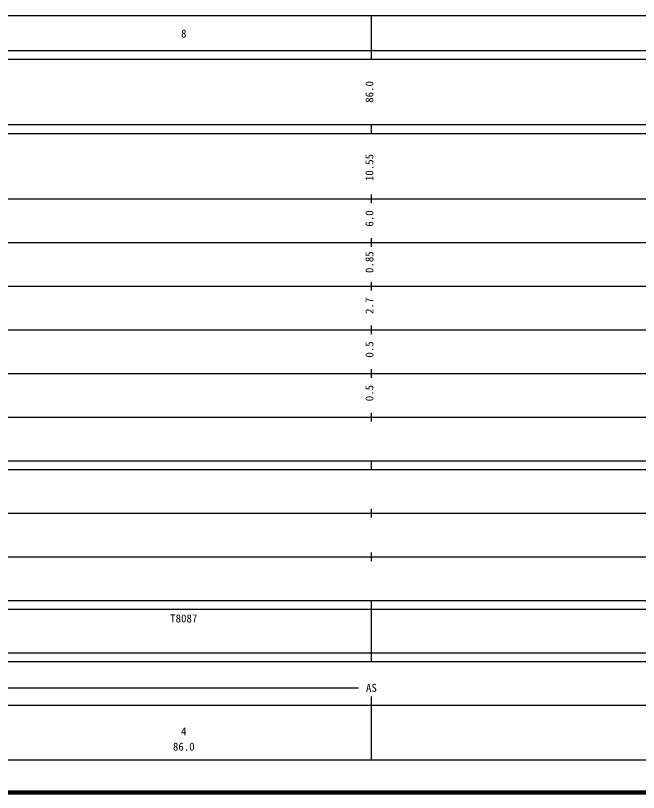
# Model space of a CAD drawing. Units: millimetres on the paper, enlarged 1000 times. Extents: x 40000 to 680000, y 20000 to 380000.
# Drawn here: x 272448 to 415192, y 20000 to 198000 of the extents above; entities that cross this region are included whole.
import ezdxf
from ezdxf.enums import TextEntityAlignment as Align

# ---------------------------------------------------------------- set-up
doc = ezdxf.new("R2010")
doc.units = ezdxf.units.MM
doc.header["$LTSCALE"] = 1000
doc.layers.add('M-TTL', color=2, linetype='Continuous', lineweight=140)
doc.layers.add('M-TTL-BAND', color=7, linetype='Continuous', lineweight=25)
doc.styles.add('ＭＳ ゴシック', font='')
doc.styles.get('ＭＳ ゴシック').set_extended_font_data('MS Gothic')

msp = doc.modelspace()

# ---------------------------------------------------------------- linework, layer by layer
at = {"layer": 'M-TTL'}
msp.add_line((40000, 20000), (680000, 20000), dxfattribs=at)
at = {"layer": 'M-TTL-BAND'}
for p, q in [((68000, 198000), (579000, 198000)), ((354000, 188000), (354000, 198000)), ((40000, 190000), (579000, 190000)), ((40000, 188000), (579000, 188000)), ((40000, 173000), (579000, 173000)), ((354000, 171000), (354000, 173000)), ((40000, 171000), (579000, 171000)), ((354000, 155000), (354000, 157000)), ((40000, 156000), (579000, 156000)), ((46000, 146000), (579000, 146000)), ((354000, 145000), (354000, 147000)), ((52000, 136000), (579000, 136000)), ((354000, 135000), (354000, 137000)), ((354000, 125000), (354000, 127000)), ((46000, 126000), (579000, 126000)), ((52000, 116000), (579000, 116000)), ((354000, 115000), (354000, 117000)), ((354000, 105000), (354000, 107000)), ((46000, 106000), (579000, 106000)), ((40000, 96000), (579000, 96000)), ((354000, 94000), (354000, 96000)), ((40000, 94000), (579000, 94000)), ((49000, 84000), (579000, 84000)), ((354000, 83000), (354000, 85000)), ((354000, 73000), (354000, 75000)), ((40000, 74000), (579000, 74000)), ((40000, 64000), (579000, 64000)), ((354000, 62000), (354000, 64000)), ((40000, 62000), (579000, 62000)), ((354000, 52000), (354000, 62000)), ((40000, 52000), (579000, 52000)), ((354000, 50000), (354000, 52000)), ((40000, 50000), (579000, 50000)), ((71000, 44000), (351000, 44000)), ((354000, 27500), (354000, 42000)), ((40000, 40000), (579000, 40000)), ((68000, 27500), (579000, 27500))]:
    msp.add_line(p, q, dxfattribs=at)

# ---------------------------------------------------------------- texts
at = {"layer": 'M-TTL-BAND', "style": 'ＭＳ ゴシック'}
for s, p in [('8', (311000, 192405)), ('AS', (354000, 42500)), ('4', (311000, 32523)), ('86.0', (311000, 29033))]:
    msp.add_text(s, height=1833, dxfattribs=at).set_placement(p, align=Align.BOTTOM_CENTER)
for s, p in [('86.0', (355000, 180500)), ('10.55', (355000, 163174)), ('6.0', (355000, 151500)), ('0.85', (355000, 141500)), ('2.7', (355000, 131500)), ('0.5', (355000, 121500)), ('0.5', (355000, 111500))]:
    msp.add_text(s, height=1833, rotation=90, dxfattribs=at).set_placement(p, align=Align.BOTTOM_CENTER)
msp.add_text('T8087', height=1833, dxfattribs=at).set_placement((307875, 58405), align=Align.BOTTOM_LEFT)

doc.saveas('drawing.dxf')
